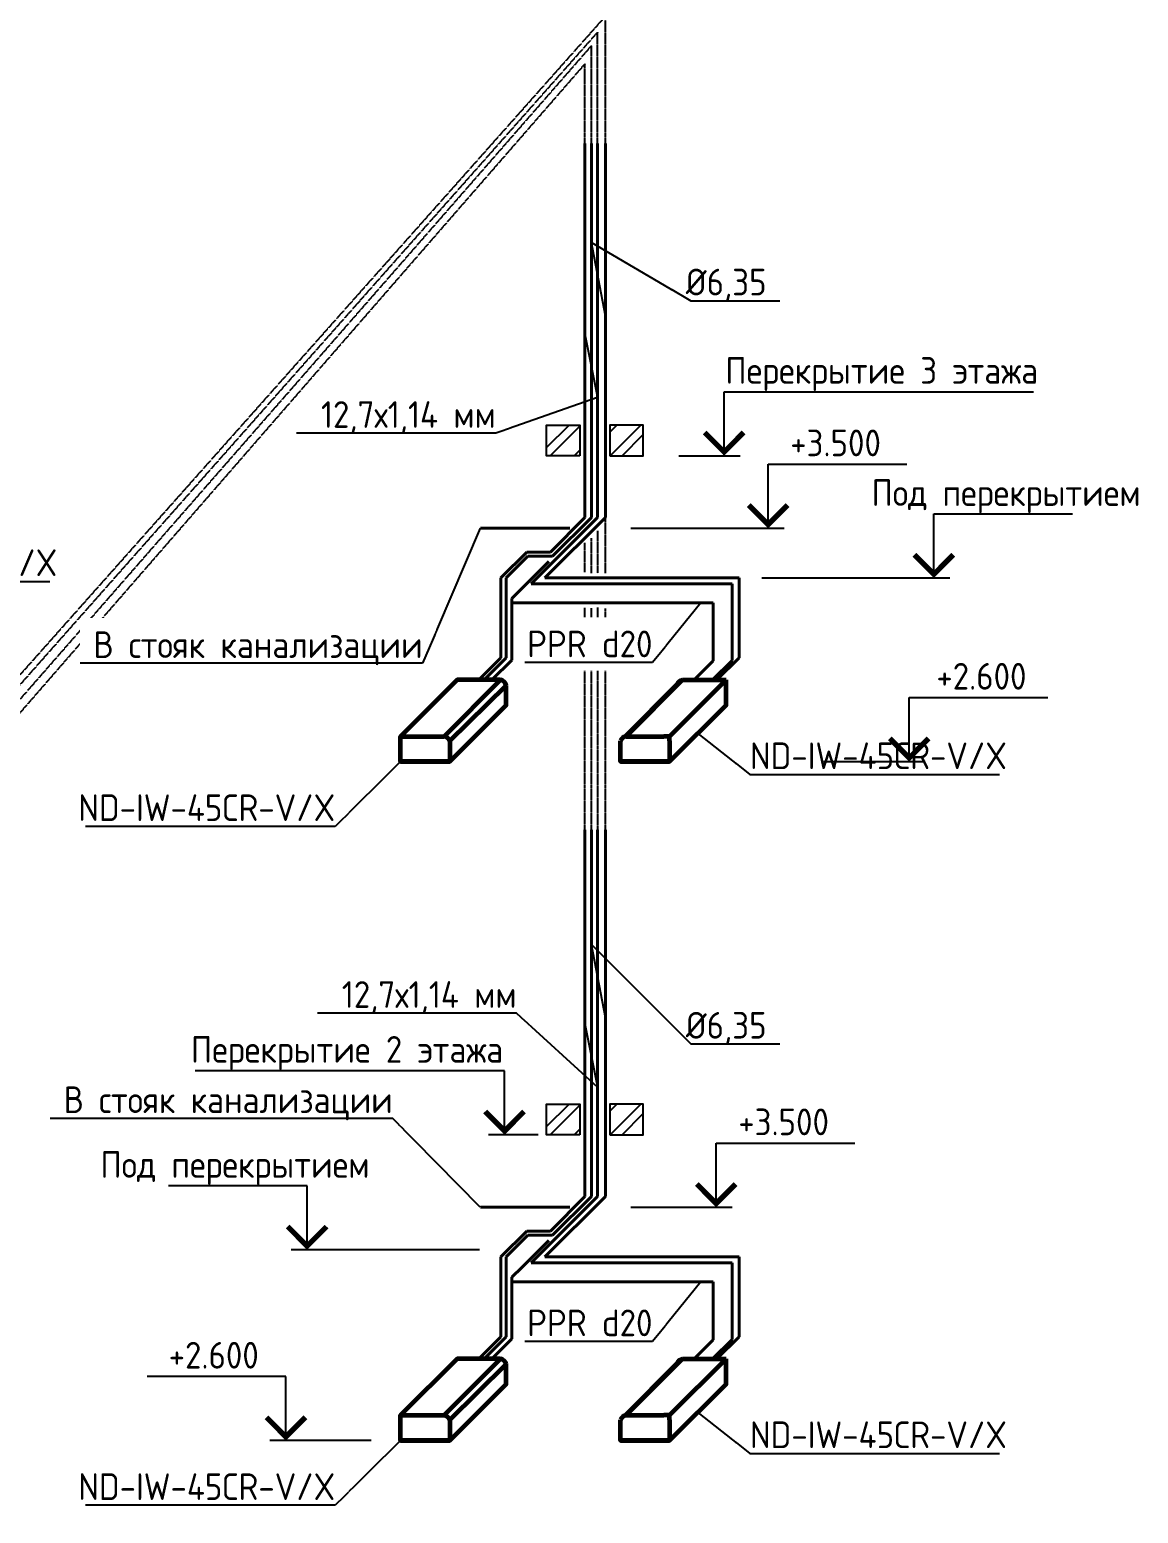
# Model space of a CAD drawing. Header units: millimetres. Extents: x -129048 to 476301, y -5853 to 215316.
# Drawn here: x 38351 to 48741, y 104933 to 118839 of the extents above; entities that cross this region are included whole.
import ezdxf
from ezdxf import colors
from ezdxf.entities.mleader import LeaderData, LeaderLine
from ezdxf.enums import TextEntityAlignment as Align
from ezdxf.math import Vec2, Vec3

# ---------------------------------------------------------------- set-up
doc = ezdxf.new("R2010")
doc.units = ezdxf.units.MM
doc.linetypes.add('ADSK_Штриховая_ш3 п1_5', pattern=[4.5, 3, -1.5])
for name, color, linetype, lineweight in [('GAZLAITER', 1, 'Continuous', 40), ('Дренаж', 36, 'Continuous', 40), ('Кондеи', 6, 'Continuous', 60)]:
    doc.layers.add(name, color=color, linetype=linetype, lineweight=lineweight)
doc.styles.add('PIK', font='isocpeur.ttf', dxfattribs={"width": 0.9, "height": 250})
doc.styles.add('TRAJECTORY_TEXT_STYLE', font='simplex.shx', dxfattribs={"width": 0.65})

# ---------------------------------------------------------------- blocks, each defined once
blk = doc.blocks.new('*U3240')
at = {"color": 0, "linetype": 'ByBlock', "lineweight": -2}
for p, q in [((0, 6), (13, 6)), ((-8, 0), (0, 0))]:
    blk.add_line(p, q, dxfattribs=at)
at = {"color": 0, "linetype": 'ByBlock', "lineweight": -2, "ltscale": 100}
blk.add_line((-1.5, 0), (1.5, 0), dxfattribs=at)
blk.add_lwpolyline([(0, 0), (0, 6)], dxfattribs=at)
at = {"color": 0, "linetype": 'ByBlock', "lineweight": -2, "ltscale": 100, "const_width": 0.5}
blk.add_lwpolyline([(1.82, 2.18), (0, 0.35), (-1.82, 2.18)], dxfattribs=at)
at = {"linetype": 'ByBlock', "lineweight": -2, "ltscale": 100, "style": 'TRAJECTORY_TEXT_STYLE', "width": 0.65}
blk.add_attdef('Отм.', text='', height=3.5, dxfattribs=at).set_placement((6.5, 6), align=Align.BOTTOM_CENTER)
at = {"color": 0, "linetype": 'ByBlock', "lineweight": -2, "ltscale": 100, "style": 'TRAJECTORY_TEXT_STYLE', "width": 0.65}
blk.add_attdef('Прим.', text='', height=3.5, dxfattribs=at).set_placement((9.57, 4.8), align=Align.TOP_CENTER)
blk = doc.blocks.new('*U3179')
at = {"color": 0, "linetype": 'ByBlock', "lineweight": -2}
for p, q in [((0, 6), (13, 6)), ((-16.14, 0), (0, 0))]:
    blk.add_line(p, q, dxfattribs=at)
at = {"color": 0, "linetype": 'ByBlock', "lineweight": -2, "ltscale": 100}
blk.add_line((-1.5, 0), (1.5, 0), dxfattribs=at)
blk.add_lwpolyline([(0, 0), (0, 6)], dxfattribs=at)
at = {"color": 0, "linetype": 'ByBlock', "lineweight": -2, "ltscale": 100, "const_width": 0.5}
blk.add_lwpolyline([(1.82, 2.18), (0, 0.35), (-1.82, 2.18)], dxfattribs=at)
at = {"linetype": 'ByBlock', "lineweight": -2, "ltscale": 100, "style": 'TRAJECTORY_TEXT_STYLE', "width": 0.65}
blk.add_attdef('Отм.', text='', height=3.5, dxfattribs=at).set_placement((6.5, 6), align=Align.BOTTOM_CENTER)
at = {"color": 0, "linetype": 'ByBlock', "lineweight": -2, "ltscale": 100, "style": 'TRAJECTORY_TEXT_STYLE', "width": 0.65}
blk.add_attdef('Прим.', text='', height=3.5, dxfattribs=at).set_placement((9.57, 4.8), align=Align.TOP_CENTER)
blk = doc.blocks.new('*U3243')
at = {"color": 0, "linetype": 'ByBlock', "lineweight": -2}
for p, q in [((0, 6), (29, 6)), ((-3.15, 0), (0, 0))]:
    blk.add_line(p, q, dxfattribs=at)
at = {"color": 0, "linetype": 'ByBlock', "lineweight": -2, "ltscale": 100}
blk.add_line((-1.5, 0), (1.5, 0), dxfattribs=at)
blk.add_lwpolyline([(0, 0), (0, 6)], dxfattribs=at)
at = {"color": 0, "linetype": 'ByBlock', "lineweight": -2, "ltscale": 100, "const_width": 0.5}
blk.add_lwpolyline([(1.82, 2.18), (0, 0.35), (-1.82, 2.18)], dxfattribs=at)
at = {"linetype": 'ByBlock', "lineweight": -2, "ltscale": 100, "style": 'TRAJECTORY_TEXT_STYLE', "width": 0.65}
blk.add_attdef('Отм.', text='', height=3.5, dxfattribs=at).set_placement((14.5, 6), align=Align.BOTTOM_CENTER)
at = {"color": 0, "linetype": 'ByBlock', "lineweight": -2, "ltscale": 100, "style": 'TRAJECTORY_TEXT_STYLE', "width": 0.65}
blk.add_attdef('Прим.', text='', height=3.5, dxfattribs=at).set_placement((17.57, 4.8), align=Align.TOP_CENTER)
blk = doc.blocks.new('*U3180')
at = {"color": 0, "linetype": 'ByBlock', "lineweight": -2}
for p, q in [((0, 6), (29, 6)), ((-4.24, 0), (0, 0))]:
    blk.add_line(p, q, dxfattribs=at)
at = {"color": 0, "linetype": 'ByBlock', "lineweight": -2, "ltscale": 100}
blk.add_line((-1.5, 0), (1.5, 0), dxfattribs=at)
blk.add_lwpolyline([(0, 0), (0, 6)], dxfattribs=at)
at = {"color": 0, "linetype": 'ByBlock', "lineweight": -2, "ltscale": 100, "const_width": 0.5}
blk.add_lwpolyline([(1.82, 2.18), (0, 0.35), (-1.82, 2.18)], dxfattribs=at)
at = {"linetype": 'ByBlock', "lineweight": -2, "ltscale": 100, "style": 'TRAJECTORY_TEXT_STYLE', "width": 0.65}
blk.add_attdef('Отм.', text='', height=3.5, dxfattribs=at).set_placement((14.5, 6), align=Align.BOTTOM_CENTER)
at = {"color": 0, "linetype": 'ByBlock', "lineweight": -2, "ltscale": 100, "style": 'TRAJECTORY_TEXT_STYLE', "width": 0.65}
blk.add_attdef('Прим.', text='', height=3.5, dxfattribs=at).set_placement((17.57, 4.8), align=Align.TOP_CENTER)
blk = doc.blocks.new('*U3253')
at = {"color": 0, "linetype": 'ByBlock', "lineweight": -2}
for p, q in [((0, 6), (13, 6)), ((-12.87, 0), (0, 0))]:
    blk.add_line(p, q, dxfattribs=at)
at = {"color": 0, "linetype": 'ByBlock', "lineweight": -2, "ltscale": 100}
blk.add_line((-1.5, 0), (1.5, 0), dxfattribs=at)
blk.add_lwpolyline([(0, 0), (0, 6)], dxfattribs=at)
at = {"color": 0, "linetype": 'ByBlock', "lineweight": -2, "ltscale": 100, "const_width": 0.5}
blk.add_lwpolyline([(1.82, 2.18), (0, 0.35), (-1.82, 2.18)], dxfattribs=at)
at = {"linetype": 'ByBlock', "lineweight": -2, "ltscale": 100, "style": 'TRAJECTORY_TEXT_STYLE', "width": 0.65}
blk.add_attdef('Отм.', text='', height=3.5, dxfattribs=at).set_placement((6.5, 6), align=Align.BOTTOM_CENTER)
at = {"color": 0, "linetype": 'ByBlock', "lineweight": -2, "ltscale": 100, "style": 'TRAJECTORY_TEXT_STYLE', "width": 0.65}
blk.add_attdef('Прим.', text='', height=3.5, dxfattribs=at).set_placement((9.57, 4.8), align=Align.TOP_CENTER)

msp = doc.modelspace()

# ---------------------------------------------------------------- hatches: boundary and pattern name
h = msp.add_hatch()
h.set_pattern_fill('ANSI32', color=256, scale=25)
h.set_pattern_definition([(45, (67903.18, 111006.3), (-168.3798, 168.3798), []), (45, (68015.43, 111006.3), (-168.3798, 168.3798), [])])
h.paths.add_polyline_path([(43507.36249, 115133.43664), (43194.55707, 115133.43664), (43194.55707, 114845.46369), (43507.36249, 114845.46369)])
h.paths.add_polyline_path([(43788.56852, 115133.43664), (43788.56852, 114845.46369), (44101.37395, 114845.46369), (44101.37395, 115133.43664)])
h = msp.add_hatch()
h.set_pattern_fill('ANSI32', color=256, scale=25)
h.set_pattern_definition([(45, (67903.18, 104642.46), (-168.3798, 168.3798), []), (45, (68015.43, 104642.46), (-168.3798, 168.3798), [])])
h.paths.add_polyline_path([(43507.36249, 108769.59057), (43194.55707, 108769.59057), (43194.55707, 108481.61761), (43507.36249, 108481.61761)])
h.paths.add_polyline_path([(43788.56852, 108769.59057), (43788.56852, 108481.61761), (44101.37395, 108481.61761), (44101.37395, 108769.59057)])

# ---------------------------------------------------------------- linework, layer by layer
for points in [[(43507.36249, 114845.46369), (43194.55707, 114845.46369), (43194.55707, 115133.43664), (43507.36249, 115133.43664)], [(43788.56852, 114845.46369), (44101.37395, 114845.46369), (44101.37395, 115133.43664), (43788.56852, 115133.43664)], [(43507.36249, 108481.61761), (43194.55707, 108481.61761), (43194.55707, 108769.59057), (43507.36249, 108769.59057)], [(43788.56852, 108481.61761), (44101.37395, 108481.61761), (44101.37395, 108769.59057), (43788.56852, 108769.59057)]]:
    msp.add_lwpolyline(points, close=True)
at = {"layer": 'GAZLAITER', "color": 5}
for p, q in [((43555.42954, 114267.24215), (43555.42954, 117771.67559)), ((43673.39574, 114779.51748), (43673.39574, 117771.67559)), ((43673.39574, 114267.24215), (43673.39574, 114845.46369)), ((43555.42954, 107903.39607), (43555.42954, 111338.31693)), ((43673.39574, 108481.61761), (43673.39574, 111338.31693)), ((43673.39574, 107903.39607), (43673.39574, 108481.61761))]:
    msp.add_line(p, q, dxfattribs=at)
at = {"layer": 'GAZLAITER'}
for p, q in [((43614.98822, 114267.24215), (43614.98822, 117771.67559)), ((43747.61191, 114779.51748), (43747.61191, 117771.67559)), ((43747.61191, 114267.24215), (43747.61191, 114845.46369)), ((43180.36435, 113699.99458), (43747.61191, 114267.24215)), ((43250.58067, 113902.8346), (43614.98822, 114267.24215)), ((42817.94013, 113699.99458), (43020.78015, 113902.8346)), ((43020.78015, 113902.8346), (43250.58067, 113902.8346)), ((42817.94013, 112952.17121), (42817.94013, 113699.99458)), ((45000.35881, 113699.99458), (43180.36435, 113699.99458)), ((45000.35881, 112952.17121), (45000.35881, 113699.99458)), ((42610.0132, 112744.24427), (42817.94013, 112952.17121)), ((44792.43187, 112744.24427), (45000.35881, 112952.17121)), ((43614.98822, 107903.39607), (43614.98822, 111338.31693)), ((43747.61191, 107903.39607), (43747.61191, 111338.31693)), ((43747.61191, 107903.39607), (43747.61191, 108481.61761)), ((43180.36435, 107336.14851), (43747.61191, 107903.39607)), ((43250.58067, 107538.98852), (43614.98822, 107903.39607)), ((42817.94013, 107336.14851), (43020.78015, 107538.98852)), ((43020.78015, 107538.98852), (43250.58067, 107538.98852)), ((42817.94013, 106588.32513), (42817.94013, 107336.14851)), ((45000.35881, 107336.14851), (43180.36435, 107336.14851)), ((45000.35881, 106588.32513), (45000.35881, 107336.14851)), ((42610.0132, 106380.39819), (42817.94013, 106588.32513)), ((44792.43187, 106380.39819), (45000.35881, 106588.32513))]:
    msp.add_line(p, q, dxfattribs=at)
at = {"layer": 'GAZLAITER', "color": 5, "lineweight": 40, "ltscale": 10}
for p, q in [((43050.58233, 113644.42873), (43673.39574, 114267.24215)), ((43231.28589, 113943.09849), (43555.42954, 114267.24215)), ((42767.71389, 113699.99458), (43010.8178, 113943.09849)), ((43010.8178, 113943.09849), (43231.28589, 113943.09849)), ((42767.71389, 112952.17121), (42767.71389, 113699.99458)), ((44933.44136, 113644.42873), (43050.58233, 113644.42873)), ((44933.44136, 112926.18679), (44933.44136, 113644.42873)), ((42559.78696, 112744.24427), (42767.71389, 112952.17121)), ((44751.49884, 112744.24427), (44933.44136, 112926.18679)), ((43050.58233, 107280.58266), (43673.39574, 107903.39607)), ((43231.28589, 107579.25241), (43555.42954, 107903.39607)), ((42767.71389, 107336.14851), (43010.8178, 107579.25241)), ((43010.8178, 107579.25241), (43231.28589, 107579.25241)), ((42767.71389, 106588.32513), (42767.71389, 107336.14851)), ((44933.44136, 107280.58266), (43050.58233, 107280.58266)), ((44933.44136, 106562.34071), (44933.44136, 107280.58266)), ((42559.78696, 106380.39819), (42767.71389, 106588.32513)), ((44751.49884, 106380.39819), (44933.44136, 106562.34071))]:
    msp.add_line(p, q, dxfattribs=at)
at = {"layer": 'Дренаж'}
for p, q in [((43412.79036, 114165.75096), (42574.60281, 114165.75096)), ((42962.81965, 113602.18015), (43215.11626, 113854.47675)), ((42869.54129, 113508.90179), (42962.81965, 113602.18015)), ((42869.54129, 112930.9918), (42869.54129, 113508.90179)), ((44757.98635, 113466.10613), (42869.54129, 113466.10613)), ((44757.98635, 112922.92666), (44757.98635, 113466.10613)), ((42682.79377, 112744.24427), (42869.54129, 112930.9918)), ((44579.30396, 112744.24427), (44757.98635, 112922.92666)), ((43412.79036, 107801.90488), (42574.60281, 107801.90488)), ((42962.81965, 107238.33407), (43215.11626, 107490.63067)), ((42869.54129, 107145.05571), (42962.81965, 107238.33407)), ((42869.54129, 106567.14572), (42869.54129, 107145.05571)), ((44757.98635, 107102.26006), (42869.54129, 107102.26006)), ((44757.98635, 106559.08058), (44757.98635, 107102.26006)), ((42682.79377, 106380.39819), (42869.54129, 106567.14572)), ((44579.30396, 106380.39819), (44757.98635, 106559.08058))]:
    msp.add_line(p, q, dxfattribs=at)
at = {"layer": 'Кондеи', "color": 18, "linetype": 'ADSK_Штриховая_ш3 п1_5', "lineweight": 25, "true_color": 0x000000}
for p, q in [((43747.61191, 117771.67559), (43747.61191, 118965.85536)), ((43673.39574, 117771.67559), (43673.39574, 118815.68968)), ((43614.98822, 117771.67559), (43614.98822, 118687.78039)), ((43555.42954, 117771.67559), (43555.42954, 118519.55019)), ((43747.61191, 113745.94591), (43747.61191, 114267.24215)), ((43555.42954, 113754.90059), (43555.42954, 114030.6238)), ((43614.98822, 113744.7812), (43614.98822, 114072.55915)), ((43673.39574, 114142.35687), (43673.39574, 113744.97973)), ((43555.42954, 111338.31693), (43555.42954, 113419.58793)), ((43614.98822, 111338.31693), (43614.98822, 113417.43813)), ((43673.39574, 113423.8138), (43673.39574, 113237.73571)), ((43747.61191, 113238.93824), (43747.61191, 113413.15743)), ((43673.39574, 113083.85552), (43673.39574, 111338.31693)), ((43747.61191, 111338.31693), (43747.61191, 113065.29385))]:
    msp.add_line(p, q, dxfattribs=at)
at = {"layer": 'Кондеи'}
for p, q in [((42234.70999, 112215.6197), (42763.33455, 112744.24427)), ((42287.88979, 112172.42044), (42816.51436, 112693.59347)), ((42816.51436, 112507.25968), (42816.51436, 112693.59347)), ((43927.61564, 112212.18819), (44419.28399, 112703.85654)), ((44469.65226, 112744.24427), (43941.0277, 112215.6197)), ((44876.88424, 112744.24427), (44348.25967, 112215.6197)), ((44469.65226, 112744.24427), (44876.88424, 112744.24427)), ((44876.88424, 112507.25968), (44876.88424, 112744.24427)), ((44348.25967, 112215.6197), (44295.07987, 112215.6197)), ((44348.25967, 112172.42044), (44348.25967, 112215.6197)), ((42234.70999, 105851.77363), (42763.33455, 106380.39819)), ((42287.88979, 105808.57436), (42816.51436, 106329.74739)), ((42816.51436, 106143.4136), (42816.51436, 106329.74739)), ((43927.61564, 105848.34211), (44419.28399, 106340.01046)), ((44469.65226, 106380.39819), (43941.0277, 105851.77363)), ((44876.88424, 106380.39819), (44348.25967, 105851.77363)), ((44469.65226, 106380.39819), (44876.88424, 106380.39819)), ((44876.88424, 106143.4136), (44876.88424, 106380.39819)), ((44348.25967, 105851.77363), (44295.07987, 105851.77363)), ((44348.25967, 105808.57436), (44348.25967, 105851.77363))]:
    msp.add_line(p, q, dxfattribs=at)
for points in [[(42763.47134, 112744.24427), (42356.10258, 112744.24427), (41827.47801, 112215.6197), (42234.70999, 112215.6197)], [(42287.88979, 112172.42044), (42287.88979, 111978.63512), (41827.47801, 111978.63512), (41827.47801, 112215.6197), (42234.70999, 112215.6197)], [(44348.25967, 112172.42044), (44348.25967, 111978.63512), (43887.84789, 111978.63512), (43887.84789, 112172.42044)], [(43941.0277, 112215.6197), (44295.07987, 112215.6197)], [(43941.0277, 112215.6197), (44295.07987, 112215.6197)], [(42763.47134, 106380.39819), (42356.10258, 106380.39819), (41827.47801, 105851.77363), (42234.70999, 105851.77363)], [(42287.88979, 105808.57436), (42287.88979, 105614.78904), (41827.47801, 105614.78904), (41827.47801, 105851.77363), (42234.70999, 105851.77363)], [(43941.0277, 105851.77363), (44295.07987, 105851.77363)], [(43941.0277, 105851.77363), (44295.07987, 105851.77363)], [(44348.25967, 105808.57436), (44348.25967, 105614.78904), (43887.84789, 105614.78904), (43887.84789, 105808.57436)]]:
    msp.add_lwpolyline(points, dxfattribs=at)
for points in [[(41827.47801, 111978.63512), (42287.88979, 111978.63512), (42816.51436, 112507.25968), (42287.88979, 111978.63512)], [(43887.84789, 111978.63512), (44348.25967, 111978.63512), (44876.88424, 112507.25968), (44348.25967, 111978.63512)], [(41827.47801, 105614.78904), (42287.88979, 105614.78904), (42816.51436, 106143.4136), (42287.88979, 105614.78904)], [(43887.84789, 105614.78904), (44348.25967, 105614.78904), (44876.88424, 106143.4136), (44348.25967, 105614.78904)]]:
    msp.add_lwpolyline(points, close=True, dxfattribs=at)
for centre, radius, start, end in [((42755.97686, 112683.29632), 61.40701, 9.653363296, 82.989805168), ((44477.14674, 112683.29632), 61.40701, 97.010194832, 160.438479087), ((42224.84746, 112149.14585), 67.20151, 20.263629314, 81.560757462), ((43950.89023, 112149.14585), 67.20151, 98.439242538, 159.736370686), ((42755.97686, 106319.45024), 61.40701, 9.653363296, 82.989805168), ((44477.14674, 106319.45024), 61.40701, 97.010194832, 160.438479087), ((42224.84746, 105785.29977), 67.20151, 20.263629314, 81.560757462), ((43950.89023, 105785.29977), 67.20151, 98.439242538, 159.736370686)]:
    msp.add_arc(centre, radius, start, end, dxfattribs=at)

# ---------------------------------------------------------------- block references
ref = msp.add_blockref('*U3180', (44859.52643, 114845.46369), dxfattribs=dict(xscale=100, yscale=100, zscale=100))
ref.add_attrib('Отм.', 'Перекрытие 3 этажа', dxfattribs={"linetype": 'ByBlock', "lineweight": -2, "ltscale": 100, "height": 250, "style": 'PIK', "width": 0.9}).set_placement((46336.11734, 115445.46369), align=Align.BOTTOM_CENTER)
ref = msp.add_blockref('*U3253', (45272.00187, 114165.75096), dxfattribs=dict(xscale=100, yscale=100, zscale=100))
ref.add_attrib('Отм.', '+3.500', dxfattribs={"linetype": 'ByBlock', "lineweight": -2, "ltscale": 100, "height": 250, "style": 'PIK', "width": 0.9}).set_placement((45903.76324, 114765.75096), align=Align.BOTTOM_CENTER)
ref = msp.add_blockref('*U3179', (46825.25884, 113699.99458), dxfattribs=dict(xscale=100, yscale=100, zscale=100))
ref.add_attrib('Отм.', 'Под перекрытием', dxfattribs={"linetype": 'ByBlock', "lineweight": -2, "ltscale": 100, "height": 250, "style": 'PIK', "width": 0.9}).set_placement((47501.84975, 114299.99458), align=Align.BOTTOM_CENTER)
ref = msp.add_blockref('*U3243', (42802.13968, 108481.61761), dxfattribs=dict(xscale=-100, yscale=100, zscale=100))
ref.add_attrib('Отм.', 'Перекрытие 2 этажа', dxfattribs={"linetype": 'ByBlock', "lineweight": -2, "ltscale": 100, "height": 250, "style": 'PIK', "width": 0.9}).set_placement((41325.54877, 109081.61761), align=Align.BOTTOM_CENTER)
ref = msp.add_blockref('*U3240', (44785.18829, 107801.90488), dxfattribs=dict(xscale=100, yscale=100, zscale=100))
ref.add_attrib('Отм.', '+3.500', dxfattribs={"linetype": 'ByBlock', "lineweight": -2, "ltscale": 100, "height": 250, "style": 'PIK', "width": 0.9}).set_placement((45416.94966, 108401.90488), align=Align.BOTTOM_CENTER)
ref = msp.add_blockref('*U3179', (40951.37186, 107402.92199), dxfattribs=dict(xscale=-100, yscale=100, zscale=100))
ref.add_attrib('Отм.', 'Под перекрытием', dxfattribs={"linetype": 'ByBlock', "lineweight": -2, "ltscale": 100, "height": 250, "style": 'PIK', "width": 0.9}).set_placement((40274.78095, 108002.92199), align=Align.BOTTOM_CENTER)

# ---------------------------------------------------------------- leaders
at = {"layer": 'Кондеи', "color": 18, "lineweight": 25, "ltscale": 10, "true_color": 0x000000}
ml = msp.add_multileader_mtext('Standard', dxfattribs=at)
ml.set_content('ND-IW-45СR-V/X', color=250, style='PIK')
ml.set_leader_properties()
ml.build(insert=Vec2(0, 0))
ml.multileader.update_dxf_attribs({"text_left_attachment_type": 6, "text_right_attachment_type": 6, "dogleg_length": 0.36, "arrow_head_size": 0.18})
ctx = ml.context
ctx.base_point, ctx.char_height, ctx.arrow_head_size, ctx.landing_gap_size, ctx.plane_origin = Vec3(36201.88437, 113668.25743), 250, 0.18, 0.09, Vec3(35559.07236, 113001.78736)
ctx.left_attachment, ctx.right_attachment = 6, 6
notes = []
notes.append((ctx, [(1, (1, 1, 0), (36201.52437, 113668.25743), (1, 0), 0.36, [(0, [(35559.07236, 113001.78736)], 0, [])])]))
ctx.mtext.insert, ctx.mtext.flow_direction = Vec3(36201.97437, 113968.25743), 5
ctx.mtext.has_bg_fill, ctx.mtext.bg_color, ctx.mtext.bg_scale_factor, ctx.mtext.bg_transparency, ctx.mtext.use_window_bg_color = 1, -1027028792, 1.5, 0, 1
for ctx, leaders in notes:
    for number, flags, end, landing, length, lines in leaders:
        leader = LeaderData()
        leader.index, (leader.has_last_leader_line, leader.has_dogleg_vector, leader.attachment_direction) = number, flags
        leader.last_leader_point, leader.dogleg_vector, leader.dogleg_length = Vec3(end), Vec3(landing), length
        for number, points, colour, breaks in lines:
            line = LeaderLine()
            line.index, line.vertices, line.color, line.breaks = number, Vec3.list(points), colors.encode_raw_color(colour), breaks
            leader.lines.append(line)
        ctx.leaders.append(leader)

# ---------------------------------------------------------------- next in the draw order: leaders
at = {"layer": 'GAZLAITER', "color": 18, "lineweight": 25, "ltscale": 10, "true_color": 0x000000}
ml = msp.add_multileader_mtext('Standard', dxfattribs=at)
ml.set_content('{\\C256;\\c0;%%C6,35}', color=1, style='PIK')
ml.set_leader_properties()
ml.build(insert=Vec2(0, 0))
ml.multileader.update_dxf_attribs({"text_left_attachment_type": 6, "text_right_attachment_type": 6, "dogleg_length": 0.36, "arrow_head_size": 0.18})
ctx = ml.context
ctx.base_point, ctx.char_height, ctx.arrow_head_size, ctx.landing_gap_size, ctx.plane_origin = Vec3(44548.39218, 109332.23539), 250, 0.18, 0.09, Vec3(38791.10726, 110062.97637)
ctx.left_attachment, ctx.right_attachment, ctx.text_align_type = 6, 6, 2
notes = []
notes.append((ctx, [(0, (1, 1, 0), (44548.03218, 109332.23539), (1, 0), 0.36, [(1, [(43747.61191, 109579.12698), (43614.98822, 110265.27935)], 0, [])])]))
ctx.mtext.insert, ctx.mtext.alignment, ctx.mtext.flow_direction = Vec3(45257.23218, 109632.23539), 3, 5
ctx.mtext.has_bg_fill, ctx.mtext.bg_color, ctx.mtext.bg_scale_factor, ctx.mtext.bg_transparency, ctx.mtext.use_window_bg_color = 1, -1027028792, 1.5, 0, 1
ml = msp.add_multileader_mtext('Standard', dxfattribs=at)
ml.set_content('{\\C256;\\c0;В стояк канализации}', color=1, style='PIK')
ml.set_leader_properties()
ml.build(insert=Vec2(0, 0))
ml.multileader.update_dxf_attribs({"text_right_attachment_type": 6, "dogleg_length": 0.36, "arrow_head_size": 0.18})
ctx = ml.context
ctx.base_point, ctx.char_height, ctx.arrow_head_size, ctx.landing_gap_size, ctx.plane_origin = Vec3(38727.29744, 108790.69306), 250, 0.18, 0.09, Vec3(42574.60281, 107801.90488)
ctx.right_attachment, ctx.text_align_type = 6, 2
notes.append((ctx, [(1, (1, 1, 0), (41754.08744, 108634.44306), (-1, 0), 0.36, [(0, [(42574.60281, 107801.90488)], 0, [])])]))
ctx.mtext.insert, ctx.mtext.alignment, ctx.mtext.flow_direction = Vec3(41753.63744, 108934.44306), 3, 5
ctx.mtext.has_bg_fill, ctx.mtext.bg_color, ctx.mtext.bg_scale_factor, ctx.mtext.bg_transparency, ctx.mtext.use_window_bg_color = 1, -1027028792, 1.5, 0, 1
ml = msp.add_multileader_mtext('Standard', dxfattribs=at)
ml.set_content('PPR d20', color=(0, 0, 0), style='PIK')
ml.set_leader_properties()
ml.build(insert=Vec2(0, 0))
ml.multileader.update_dxf_attribs({"text_right_attachment_type": 6, "dogleg_length": 0.36, "arrow_head_size": 0.18})
ctx = ml.context
ctx.base_point, ctx.char_height, ctx.arrow_head_size, ctx.landing_gap_size, ctx.plane_origin = Vec3(43085.21091, 106718.05634), 250, 0.18, 0.09, Vec3(37557.71858, 107357.46813)
ctx.right_attachment, ctx.text_align_type = 6, 2
notes.append((ctx, [(0, (1, 1, 0), (44188.25091, 106543.15104), (-1, 0), 0.36, [(0, [(44642.53514, 107102.26006)], 0, [])])]))
ctx.mtext.insert, ctx.mtext.alignment, ctx.mtext.flow_direction = Vec3(44187.80091, 106843.15104), 3, 5
ctx.mtext.has_bg_fill, ctx.mtext.bg_color, ctx.mtext.bg_scale_factor, ctx.mtext.bg_transparency, ctx.mtext.use_window_bg_color = 1, -1027028792, 1.5, 0, 1
at = {"layer": 'Кондеи', "color": 18, "lineweight": 25, "ltscale": 10, "true_color": 0x000000}
ml = msp.add_multileader_mtext('Standard', dxfattribs=at)
ml.set_content('ND-IW-45СR-V/X', color=250, style='PIK')
ml.set_leader_properties()
ml.build(insert=Vec2(0, 0))
ml.multileader.update_dxf_attribs({"text_left_attachment_type": 6, "text_right_attachment_type": 6, "dogleg_length": 0.36, "arrow_head_size": 0.18})
ctx = ml.context
ctx.base_point, ctx.char_height, ctx.arrow_head_size, ctx.landing_gap_size, ctx.plane_origin = Vec3(45101.79423, 111858.26485), 250, 0.18, 0.09, Vec3(44612.57196, 112242.9474)
ctx.left_attachment, ctx.right_attachment = 6, 6
notes.append((ctx, [(1, (1, 1, 0), (45101.43423, 111858.26485), (1, 0), 0.36, [(0, [(44612.57196, 112242.9474)], 0, [])])]))
ctx.mtext.insert, ctx.mtext.flow_direction = Vec3(45101.88423, 112158.26485), 5
ctx.mtext.has_bg_fill, ctx.mtext.bg_color, ctx.mtext.bg_scale_factor, ctx.mtext.bg_transparency, ctx.mtext.use_window_bg_color = 1, -1027028792, 1.5, 0, 1
ml = msp.add_multileader_mtext('Standard', dxfattribs=at)
ml.set_content('ND-IW-45СR-V/X', color=250, style='PIK')
ml.set_leader_properties()
ml.build(insert=Vec2(0, 0))
ml.multileader.update_dxf_attribs({"text_left_attachment_type": 6, "text_right_attachment_type": 6, "dogleg_length": 0.36, "arrow_head_size": 0.18})
ctx = ml.context
ctx.base_point, ctx.char_height, ctx.arrow_head_size, ctx.landing_gap_size, ctx.plane_origin = Vec3(38874.67361, 111371.90666), 250, 0.18, 0.09, Vec3(42272.16241, 112660.3041)
ctx.left_attachment, ctx.right_attachment, ctx.text_align_type = 6, 6, 2
notes.append((ctx, [(0, (1, 1, 0), (41215.21361, 111371.90666), (-1, 0), 0.36, [(0, [(41827.47801, 111978.63512)], 0, [])])]))
ctx.mtext.insert, ctx.mtext.alignment, ctx.mtext.flow_direction = Vec3(41214.76361, 111671.90666), 3, 5
ctx.mtext.has_bg_fill, ctx.mtext.bg_color, ctx.mtext.bg_scale_factor, ctx.mtext.bg_transparency, ctx.mtext.use_window_bg_color = 1, -1027028792, 1.5, 0, 1
ml = msp.add_multileader_mtext('Standard', dxfattribs=at)
ml.set_content('ND-IW-45СR-V/X', color=250, style='PIK')
ml.set_leader_properties()
ml.build(insert=Vec2(0, 0))
ml.multileader.update_dxf_attribs({"text_left_attachment_type": 6, "text_right_attachment_type": 6, "dogleg_length": 0.36, "arrow_head_size": 0.18})
ctx = ml.context
ctx.base_point, ctx.char_height, ctx.arrow_head_size, ctx.landing_gap_size, ctx.plane_origin = Vec3(45101.79423, 105494.41877), 250, 0.18, 0.09, Vec3(44612.57196, 105879.10132)
ctx.left_attachment, ctx.right_attachment = 6, 6
notes.append((ctx, [(1, (1, 1, 0), (45101.43423, 105494.41877), (1, 0), 0.36, [(0, [(44612.57196, 105879.10132)], 0, [])])]))
ctx.mtext.insert, ctx.mtext.flow_direction = Vec3(45101.88423, 105794.41877), 5
ctx.mtext.has_bg_fill, ctx.mtext.bg_color, ctx.mtext.bg_scale_factor, ctx.mtext.bg_transparency, ctx.mtext.use_window_bg_color = 1, -1027028792, 1.5, 0, 1
ml = msp.add_multileader_mtext('Standard', dxfattribs=at)
ml.set_content('ND-IW-45СR-V/X', color=250, style='PIK')
ml.set_leader_properties()
ml.build(insert=Vec2(0, 0))
ml.multileader.update_dxf_attribs({"text_left_attachment_type": 6, "text_right_attachment_type": 6, "dogleg_length": 0.36, "arrow_head_size": 0.18})
ctx = ml.context
ctx.base_point, ctx.char_height, ctx.arrow_head_size, ctx.landing_gap_size, ctx.plane_origin = Vec3(38874.67361, 105008.06058), 250, 0.18, 0.09, Vec3(42272.16241, 106296.45802)
ctx.left_attachment, ctx.right_attachment, ctx.text_align_type = 6, 6, 2
notes.append((ctx, [(0, (1, 1, 0), (41215.21361, 105008.06058), (-1, 0), 0.36, [(0, [(41827.47801, 105614.78904)], 0, [])])]))
ctx.mtext.insert, ctx.mtext.alignment, ctx.mtext.flow_direction = Vec3(41214.76361, 105308.06058), 3, 5
ctx.mtext.has_bg_fill, ctx.mtext.bg_color, ctx.mtext.bg_scale_factor, ctx.mtext.bg_transparency, ctx.mtext.use_window_bg_color = 1, -1027028792, 1.5, 0, 1
for ctx, leaders in notes:
    for number, flags, end, landing, length, lines in leaders:
        leader = LeaderData()
        leader.index, (leader.has_last_leader_line, leader.has_dogleg_vector, leader.attachment_direction) = number, flags
        leader.last_leader_point, leader.dogleg_vector, leader.dogleg_length = Vec3(end), Vec3(landing), length
        for number, points, colour, breaks in lines:
            line = LeaderLine()
            line.index, line.vertices, line.color, line.breaks = number, Vec3.list(points), colors.encode_raw_color(colour), breaks
            leader.lines.append(line)
        ctx.leaders.append(leader)

# ---------------------------------------------------------------- next in the draw order: linework, layer by layer
at = {"layer": 'Кондеи', "color": 18, "linetype": 'ADSK_Штриховая_ш3 п1_5', "lineweight": 25, "true_color": 0x000000}
for p, q in [((43747.61191, 118965.85536), (36357.32926, 110650.79601)), ((43673.39574, 118815.68968), (36370.26934, 110563.63976)), ((43614.98822, 118687.78039), (36419.09193, 110456.40965)), ((43555.42954, 118519.55019), (36447.49389, 110353.79151))]:
    msp.add_line(p, q, dxfattribs=at)

# ---------------------------------------------------------------- next in the draw order: block references
ref = msp.add_blockref('*U3240', (46594.16019, 111978.63512), dxfattribs=dict(xscale=100, yscale=100, zscale=100))
ref.add_attrib('Отм.', '+2.600', dxfattribs={"linetype": 'ByBlock', "lineweight": -2, "ltscale": 100, "height": 250, "style": 'PIK', "width": 0.9}).set_placement((47270.7511, 112578.63512), align=Align.BOTTOM_CENTER)
ref = msp.add_blockref('*U3240', (40752.63129, 105614.78904), dxfattribs=dict(xscale=-100, yscale=100, zscale=100))
ref.add_attrib('Отм.', '+2.600', dxfattribs={"linetype": 'ByBlock', "lineweight": -2, "ltscale": 100, "height": 250, "style": 'PIK', "width": 0.9}).set_placement((40076.04038, 106214.78904), align=Align.BOTTOM_CENTER)

# ---------------------------------------------------------------- next in the draw order: leaders
at = {"layer": 'GAZLAITER', "color": 18, "lineweight": 25, "ltscale": 10, "true_color": 0x000000}
ml = msp.add_multileader_mtext('Standard', dxfattribs=at)
ml.set_content('12,7х1,14 мм', color=250, style='PIK')
ml.set_leader_properties()
ml.build(insert=Vec2(0, 0))
ml.multileader.update_dxf_attribs({"text_left_attachment_type": 6, "text_right_attachment_type": 6, "dogleg_length": 0.36, "arrow_head_size": 0.18})
ctx = ml.context
ctx.base_point, ctx.char_height, ctx.arrow_head_size, ctx.landing_gap_size, ctx.plane_origin = Vec3(41316.47755, 109620.85532), 250, 0.18, 0.09, Vec3(37588.63122, 106405.63343)
ctx.left_attachment, ctx.right_attachment, ctx.text_align_type = 6, 6, 2
notes = []
notes.append((ctx, [(0, (1, 1, 0), (42914.51755, 109620.85532), (-1, 0), 0.36, [(1, [(43555.42954, 109505.03728), (43673.39574, 108928.47615)], 0, [])])]))
ctx.mtext.insert, ctx.mtext.alignment, ctx.mtext.flow_direction = Vec3(42914.06755, 109920.85532), 3, 5
ctx.mtext.has_bg_fill, ctx.mtext.bg_color, ctx.mtext.bg_scale_factor, ctx.mtext.bg_transparency, ctx.mtext.use_window_bg_color = 1, -1027028792, 1.5, 0, 1
for ctx, leaders in notes:
    for number, flags, end, landing, length, lines in leaders:
        leader = LeaderData()
        leader.index, (leader.has_last_leader_line, leader.has_dogleg_vector, leader.attachment_direction) = number, flags
        leader.last_leader_point, leader.dogleg_vector, leader.dogleg_length = Vec3(end), Vec3(landing), length
        for number, points, colour, breaks in lines:
            line = LeaderLine()
            line.index, line.vertices, line.color, line.breaks = number, Vec3.list(points), colors.encode_raw_color(colour), breaks
            leader.lines.append(line)
        ctx.leaders.append(leader)

# ---------------------------------------------------------------- next in the draw order: leaders
ml = msp.add_multileader_mtext('Standard', dxfattribs=at)
ml.set_content('{\\C256;\\c0;%%C6,35}', color=1, style='PIK')
ml.set_leader_properties()
ml.build(insert=Vec2(0, 0))
ml.multileader.update_dxf_attribs({"text_left_attachment_type": 6, "text_right_attachment_type": 6, "dogleg_length": 0.36, "arrow_head_size": 0.18})
ctx = ml.context
ctx.base_point, ctx.char_height, ctx.arrow_head_size, ctx.landing_gap_size, ctx.plane_origin = Vec3(44548.39218, 116298.58695), 250, 0.18, 0.09, Vec3(38791.10726, 116641.73586)
ctx.left_attachment, ctx.right_attachment, ctx.text_align_type = 6, 6, 2
notes = []
notes.append((ctx, [(0, (1, 1, 0), (44548.03218, 116298.58695), (1, 0), 0.36, [(1, [(43747.61191, 116157.88648), (43614.98822, 116844.03885)], 0, [])])]))
ctx.mtext.insert, ctx.mtext.alignment, ctx.mtext.flow_direction = Vec3(45257.23218, 116598.58695), 3, 5
ctx.mtext.has_bg_fill, ctx.mtext.bg_color, ctx.mtext.bg_scale_factor, ctx.mtext.bg_transparency, ctx.mtext.use_window_bg_color = 1, -1027028792, 1.5, 0, 1
ml = msp.add_multileader_mtext('Standard', dxfattribs=at)
ml.set_content('12,7х1,14 мм', color=250, style='PIK')
ml.set_leader_properties()
ml.build(insert=Vec2(0, 0))
ml.multileader.update_dxf_attribs({"text_left_attachment_type": 6, "text_right_attachment_type": 6, "dogleg_length": 0.36, "arrow_head_size": 0.18})
ctx = ml.context
ctx.base_point, ctx.char_height, ctx.arrow_head_size, ctx.landing_gap_size, ctx.plane_origin = Vec3(41121.12531, 115057.11746), 250, 0.18, 0.09, Vec3(37588.63122, 112869.07765)
ctx.left_attachment, ctx.right_attachment, ctx.text_align_type = 6, 6, 2
notes.append((ctx, [(0, (1, 1, 0), (42719.16531, 115057.11746), (-1, 0), 0.36, [(1, [(43555.42954, 115968.4815), (43673.39574, 115391.92037)], 0, [])])]))
ctx.mtext.insert, ctx.mtext.alignment, ctx.mtext.flow_direction = Vec3(42718.71531, 115357.11746), 3, 5
ctx.mtext.has_bg_fill, ctx.mtext.bg_color, ctx.mtext.bg_scale_factor, ctx.mtext.bg_transparency, ctx.mtext.use_window_bg_color = 1, -1027028792, 1.5, 0, 1
ml = msp.add_multileader_mtext('Standard', dxfattribs=at)
ml.set_content('{\\C256;\\c0;В стояк канализации}', color=1, style='PIK')
ml.set_leader_properties()
ml.build(insert=Vec2(0, 0))
ml.multileader.update_dxf_attribs({"text_right_attachment_type": 6, "dogleg_length": 0.36, "arrow_head_size": 0.18})
ctx = ml.context
ctx.base_point, ctx.char_height, ctx.arrow_head_size, ctx.landing_gap_size, ctx.plane_origin = Vec3(39006.45792, 113056.29431), 250, 0.18, 0.09, Vec3(42574.60281, 114165.75096)
ctx.right_attachment, ctx.text_align_type = 6, 2
notes.append((ctx, [(1, (1, 1, 0), (42033.24792, 112900.04431), (-1, 0), 0.36, [(0, [(42574.60281, 114165.75096)], 0, [])])]))
ctx.mtext.insert, ctx.mtext.alignment, ctx.mtext.flow_direction = Vec3(42032.79792, 113200.04431), 3, 5
ctx.mtext.has_bg_fill, ctx.mtext.bg_color, ctx.mtext.bg_scale_factor, ctx.mtext.bg_transparency, ctx.mtext.use_window_bg_color = 1, -1027028792, 1.5, 0, 1
ml = msp.add_multileader_mtext('Standard', dxfattribs=at)
ml.set_content('PPR d20', color=(0, 0, 0), style='PIK')
ml.set_leader_properties()
ml.build(insert=Vec2(0, 0))
ml.multileader.update_dxf_attribs({"text_right_attachment_type": 6, "dogleg_length": 0.36, "arrow_head_size": 0.18})
ctx = ml.context
ctx.base_point, ctx.char_height, ctx.arrow_head_size, ctx.landing_gap_size, ctx.plane_origin = Vec3(43085.21091, 113081.90242), 250, 0.18, 0.09, Vec3(37557.71858, 113721.31421)
ctx.right_attachment, ctx.text_align_type = 6, 2
notes.append((ctx, [(0, (1, 1, 0), (44188.25091, 112906.99711), (-1, 0), 0.36, [(0, [(44642.53514, 113466.10613)], 0, [])])]))
ctx.mtext.insert, ctx.mtext.alignment, ctx.mtext.flow_direction = Vec3(44187.80091, 113206.99711), 3, 5
ctx.mtext.has_bg_fill, ctx.mtext.bg_color, ctx.mtext.bg_scale_factor, ctx.mtext.bg_transparency, ctx.mtext.use_window_bg_color = 1, -1027028792, 1.5, 0, 1
for ctx, leaders in notes:
    for number, flags, end, landing, length, lines in leaders:
        leader = LeaderData()
        leader.index, (leader.has_last_leader_line, leader.has_dogleg_vector, leader.attachment_direction) = number, flags
        leader.last_leader_point, leader.dogleg_vector, leader.dogleg_length = Vec3(end), Vec3(landing), length
        for number, points, colour, breaks in lines:
            line = LeaderLine()
            line.index, line.vertices, line.color, line.breaks = number, Vec3.list(points), colors.encode_raw_color(colour), breaks
            leader.lines.append(line)
        ctx.leaders.append(leader)

doc.saveas('drawing.dxf')
